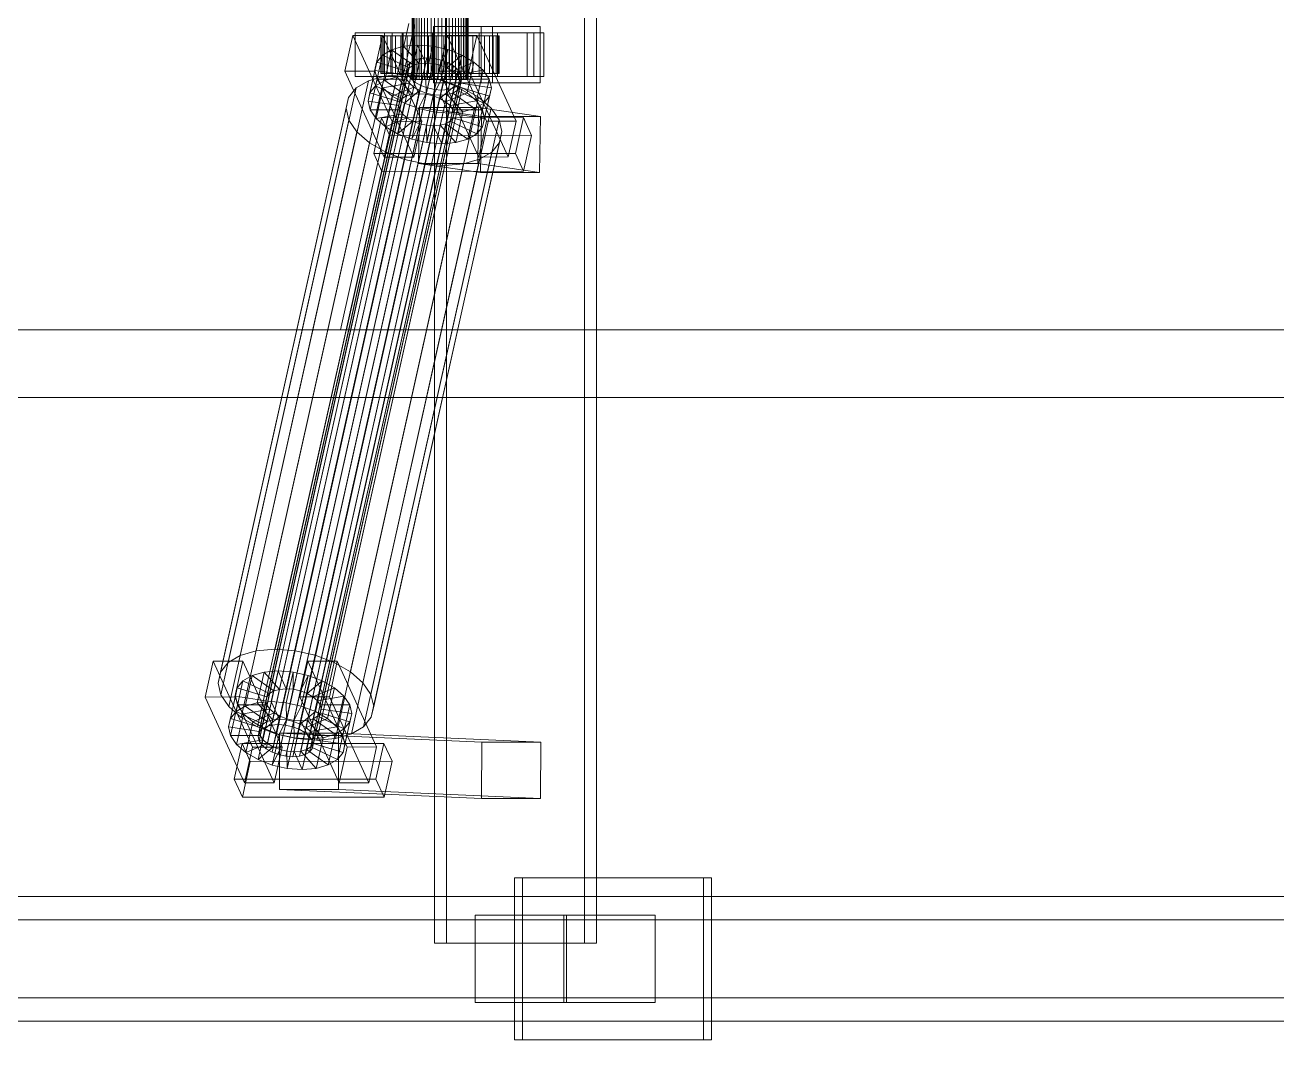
# Model space of a CAD drawing. Header units: millimetres. Extents: x -1970 to 34302, y -65268 to 6837.
# Drawn here: x 8245.2 to 8646.8, y -18456 to -18130.5 of the extents above; entities that cross this region are included whole.
import ezdxf

# ---------------------------------------------------------------- set-up
doc = ezdxf.new("R2010")
doc.units = ezdxf.units.MM
doc.layers.add('superior_C01', color=7, linetype='Continuous', lineweight=0)

msp = doc.modelspace()

# ---------------------------------------------------------------- linework, layer by layer
at = {"layer": 'superior_C01'}
for p, q in [((8376.563, -17575), (8376.563, -18425)), ((8380.405, -18425), (8380.405, -17575)), ((8424.689, -18425), (8424.689, -17575)), ((8428.531, -17575), (8428.531, -18425)), ((8369.361, -18148), (8369.361, -17852)), ((8369.517, -18148), (8369.517, -17852)), ((8369.816, -18148), (8369.816, -17852)), ((8370.275, -18148), (8370.275, -17852)), ((8370.852, -18148), (8370.852, -17852)), ((8371.583, -18148), (8371.583, -17852)), ((8372.399, -18148), (8372.399, -17852)), ((8373.352, -18148), (8373.352, -17852)), ((8374.351, -18148), (8374.351, -17852)), ((8375.46, -18148), (8375.46, -17852)), ((8376.574, -18148), (8376.574, -17852)), ((8377.765, -18148), (8377.765, -17852)), ((8378.919, -18148), (8378.919, -17852)), ((8380.11, -18148), (8380.11, -17852)), ((8381.224, -18148), (8381.224, -17852)), ((8382.333, -18148), (8382.333, -17852)), ((8383.332, -18148), (8383.332, -17852)), ((8384.285, -18148), (8384.285, -17852)), ((8385.101, -18148), (8385.101, -17852)), ((8385.832, -18148), (8385.832, -17852)), ((8386.409, -18148), (8386.409, -17852)), ((8386.868, -17852), (8386.868, -18148)), ((8387.167, -18148), (8387.167, -17852)), ((8387.324, -18148), (8387.324, -17852)), ((8368.298, -18130), (8346.372, -18228.298)), ((8348.284, -18228.298), (8370.21, -18130)), ((8395.18, -18131), (8376.232, -18131)), ((8376.232, -18131), (8376.232, -18149)), ((8391.473, -18131), (8376.232, -18131)), ((8391.473, -18149), (8391.473, -18131)), ((8391.473, -18131), (8410.42, -18131)), ((8395.18, -18149), (8395.18, -18131)), ((8395.18, -18131), (8410.42, -18131)), ((8410.42, -18131), (8410.42, -18149)), ((8350.348, -18133.859), (8347.79, -18145.327)), ((8359.821, -18133.847), (8350.348, -18133.859)), ((8362.968, -18161.391), (8350.348, -18133.859)), ((8360.557, -18133), (8351.083, -18133)), ((8351.083, -18133), (8351.083, -18147)), ((8366.452, -18133), (8351.083, -18133)), ((8357.263, -18145.315), (8359.821, -18133.847)), ((8359.712, -18134), (8359.381, -18134)), ((8359.381, -18134), (8369.361, -18134)), ((8359.381, -18146), (8359.381, -18134)), ((8359.381, -18134), (8360.342, -18134)), ((8361.313, -18134), (8359.712, -18134)), ((8359.712, -18134), (8369.517, -18134)), ((8359.712, -18146), (8359.712, -18134)), ((8359.821, -18133.847), (8372.442, -18161.379)), ((8360.342, -18134), (8369.816, -18134)), ((8360.342, -18146), (8360.342, -18134)), ((8360.342, -18134), (8362.53, -18134)), ((8360.557, -18147), (8360.557, -18133)), ((8360.557, -18133), (8375.925, -18133)), ((8364.074, -18134), (8361.313, -18134)), ((8361.313, -18134), (8370.275, -18134)), ((8361.313, -18146), (8361.313, -18134)), ((8362.53, -18134), (8370.852, -18134)), ((8362.53, -18146), (8362.53, -18134)), ((8362.53, -18134), (8365.795, -18134)), ((8408.443, -18133), (8362.969, -18133)), ((8362.969, -18133), (8362.969, -18147)), ((8366.171, -18133), (8362.969, -18133)), ((8367.807, -18134), (8364.074, -18134)), ((8364.074, -18134), (8371.583, -18134)), ((8364.074, -18146), (8364.074, -18134)), ((8365.795, -18134), (8372.399, -18134)), ((8365.795, -18146), (8365.795, -18134)), ((8365.795, -18134), (8369.916, -18134)), ((8366.171, -18147), (8366.171, -18133)), ((8366.171, -18133), (8411.644, -18133)), ((8366.452, -18147), (8366.452, -18133)), ((8366.452, -18133), (8375.925, -18133)), ((8372.259, -18134), (8367.807, -18134)), ((8367.807, -18134), (8373.352, -18134)), ((8367.807, -18146), (8367.807, -18134)), ((8369.361, -18134), (8369.517, -18134)), ((8369.361, -18134), (8369.361, -18146)), ((8369.816, -18134), (8369.361, -18134)), ((8369.517, -18134), (8370.275, -18134)), ((8369.517, -18134), (8369.517, -18146)), ((8369.816, -18134), (8369.816, -18146)), ((8370.852, -18134), (8369.816, -18134)), ((8369.916, -18134), (8374.351, -18134)), ((8369.916, -18146), (8369.916, -18134)), ((8369.916, -18134), (8374.61, -18134)), ((8370.275, -18134), (8371.583, -18134)), ((8370.275, -18134), (8370.275, -18146)), ((8370.852, -18134), (8370.852, -18146)), ((8372.399, -18134), (8370.852, -18134)), ((8371.583, -18134), (8373.352, -18134)), ((8371.583, -18134), (8371.583, -18146)), ((8377.125, -18134), (8372.259, -18134)), ((8372.259, -18134), (8375.46, -18134)), ((8372.259, -18146), (8372.259, -18134)), ((8372.399, -18134), (8372.399, -18146)), ((8374.351, -18134), (8372.399, -18134)), ((8373.352, -18134), (8375.46, -18134)), ((8373.352, -18134), (8373.352, -18146)), ((8374.351, -18134), (8374.351, -18146)), ((8376.574, -18134), (8374.351, -18134)), ((8374.61, -18134), (8376.574, -18134)), ((8374.61, -18146), (8374.61, -18134)), ((8374.61, -18134), (8379.559, -18134)), ((8375.46, -18134), (8377.765, -18134)), ((8375.46, -18134), (8375.46, -18146)), ((8375.925, -18133), (8375.925, -18147)), ((8376.574, -18134), (8376.574, -18146)), ((8378.919, -18134), (8376.574, -18134)), ((8382.074, -18134), (8377.125, -18134)), ((8377.125, -18134), (8377.765, -18134)), ((8377.125, -18146), (8377.125, -18134)), ((8377.765, -18134), (8380.11, -18134)), ((8377.765, -18134), (8377.765, -18146)), ((8380.663, -18133.821), (8378.105, -18145.289)), ((8379.559, -18134), (8378.919, -18134)), ((8378.919, -18134), (8378.919, -18146)), ((8381.224, -18134), (8378.919, -18134)), ((8379.559, -18146), (8379.559, -18134)), ((8379.559, -18134), (8384.425, -18134)), ((8382.074, -18134), (8380.11, -18134)), ((8380.11, -18134), (8382.333, -18134)), ((8380.11, -18134), (8380.11, -18146)), ((8390.137, -18133.809), (8380.663, -18133.821)), ((8393.283, -18161.353), (8380.663, -18133.821)), ((8384.425, -18134), (8381.224, -18134)), ((8381.224, -18134), (8381.224, -18146)), ((8383.332, -18134), (8381.224, -18134)), ((8390.873, -18133), (8381.399, -18133)), ((8381.399, -18133), (8381.399, -18147)), ((8396.767, -18133), (8381.399, -18133)), ((8386.768, -18134), (8382.074, -18134)), ((8382.074, -18146), (8382.074, -18134)), ((8386.768, -18134), (8382.333, -18134)), ((8382.333, -18134), (8384.285, -18134)), ((8382.333, -18134), (8382.333, -18146)), ((8388.877, -18134), (8383.332, -18134)), ((8383.332, -18134), (8383.332, -18146)), ((8385.101, -18134), (8383.332, -18134)), ((8390.889, -18134), (8384.285, -18134)), ((8384.285, -18134), (8385.832, -18134)), ((8384.285, -18134), (8384.285, -18146)), ((8384.425, -18146), (8384.425, -18134)), ((8384.425, -18134), (8388.877, -18134)), ((8392.61, -18134), (8385.101, -18134)), ((8385.101, -18134), (8385.101, -18146)), ((8386.409, -18134), (8385.101, -18134)), ((8394.154, -18134), (8385.832, -18134)), ((8385.832, -18134), (8386.868, -18134)), ((8385.832, -18134), (8385.832, -18146)), ((8395.371, -18134), (8386.409, -18134)), ((8386.409, -18134), (8386.409, -18146)), ((8387.167, -18134), (8386.409, -18134)), ((8390.889, -18134), (8386.768, -18134)), ((8386.768, -18146), (8386.768, -18134)), ((8386.868, -18134), (8396.342, -18134)), ((8386.868, -18146), (8386.868, -18134)), ((8386.868, -18134), (8387.324, -18134)), ((8396.972, -18134), (8387.167, -18134)), ((8387.167, -18134), (8387.167, -18146)), ((8387.324, -18134), (8387.167, -18134)), ((8397.303, -18134), (8387.324, -18134)), ((8387.324, -18134), (8387.324, -18146)), ((8387.579, -18145.277), (8390.137, -18133.809)), ((8388.877, -18146), (8388.877, -18134)), ((8388.877, -18134), (8392.61, -18134)), ((8390.137, -18133.809), (8402.757, -18161.341)), ((8390.873, -18147), (8390.873, -18133)), ((8390.873, -18133), (8406.241, -18133)), ((8394.154, -18134), (8390.889, -18134)), ((8390.889, -18146), (8390.889, -18134)), ((8392.61, -18146), (8392.61, -18134)), ((8392.61, -18134), (8395.371, -18134)), ((8396.342, -18134), (8394.154, -18134)), ((8394.154, -18146), (8394.154, -18134)), ((8395.371, -18146), (8395.371, -18134)), ((8395.371, -18134), (8396.972, -18134)), ((8396.342, -18134), (8396.342, -18146)), ((8397.303, -18134), (8396.342, -18134)), ((8396.767, -18147), (8396.767, -18133)), ((8396.767, -18133), (8406.241, -18133)), ((8396.972, -18146), (8396.972, -18134)), ((8396.972, -18134), (8397.303, -18134)), ((8397.303, -18146), (8397.303, -18134)), ((8406.241, -18133), (8406.241, -18147)), ((8408.443, -18147), (8408.443, -18133)), ((8408.443, -18133), (8411.644, -18133)), ((8411.644, -18133), (8411.644, -18147)), ((8357.654, -18149.985), (8359.847, -18140.156)), ((8359.847, -18140.156), (8358.021, -18142.416)), ((8362.781, -18138.419), (8359.847, -18140.156)), ((8359.847, -18140.156), (8368.405, -18144.203)), ((8360.588, -18148.249), (8362.781, -18138.419)), ((8366.623, -18137.325), (8362.781, -18138.419)), ((8362.781, -18138.419), (8369.794, -18143.38)), ((8364.43, -18147.155), (8366.623, -18137.325)), ((8371.111, -18136.948), (8366.623, -18137.325)), ((8366.623, -18137.325), (8371.614, -18142.862)), ((8368.919, -18146.777), (8371.111, -18136.948)), ((8375.94, -18137.313), (8371.111, -18136.948)), ((8371.111, -18136.948), (8373.74, -18142.683)), ((8373.748, -18147.143), (8375.94, -18137.313)), ((8380.78, -18138.396), (8375.94, -18137.313)), ((8375.94, -18137.313), (8376.028, -18142.856)), ((8380.78, -18138.396), (8378.321, -18143.369)), ((8378.588, -18148.226), (8380.78, -18138.396)), ((8385.302, -18140.123), (8380.463, -18144.188)), ((8385.302, -18140.123), (8380.78, -18138.396)), ((8383.11, -18149.953), (8385.302, -18140.123)), ((8389.197, -18142.377), (8385.302, -18140.123)), ((8319.935, -18358.68), (8367.624, -18144.881)), ((8320.216, -18357.434), (8367.905, -18143.635)), ((8321.081, -18356.363), (8368.77, -18142.565)), ((8322.471, -18355.541), (8370.16, -18141.742)), ((8324.291, -18355.022), (8371.98, -18141.224)), ((8326.417, -18354.844), (8374.106, -18141.045)), ((8328.704, -18355.017), (8376.393, -18141.218)), ((8330.997, -18355.53), (8378.686, -18141.731)), ((8333.139, -18356.348), (8380.828, -18142.549)), ((8334.984, -18357.415), (8382.673, -18143.617)), ((8336.406, -18358.659), (8384.095, -18144.861)), ((8355.828, -18152.246), (8358.021, -18142.416)), ((8358.021, -18142.416), (8357.427, -18145.047)), ((8358.021, -18142.416), (8367.54, -18145.274)), ((8368.405, -18144.203), (8366.212, -18154.033)), ((8367.54, -18145.274), (8368.405, -18144.203)), ((8369.794, -18143.38), (8367.602, -18153.21)), ((8367.905, -18143.635), (8367.624, -18144.881)), ((8367.624, -18144.881), (8367.946, -18146.218)), ((8368.77, -18142.565), (8367.905, -18143.635)), ((8368.405, -18144.203), (8369.794, -18143.38)), ((8370.16, -18141.742), (8368.77, -18142.565)), ((8371.614, -18142.862), (8369.422, -18152.692)), ((8369.794, -18143.38), (8371.614, -18142.862)), ((8371.98, -18141.224), (8370.16, -18141.742)), ((8373.74, -18142.683), (8371.548, -18152.513)), ((8371.614, -18142.862), (8373.74, -18142.683)), ((8374.106, -18141.045), (8371.98, -18141.224)), ((8373.74, -18142.683), (8376.028, -18142.856)), ((8376.028, -18142.856), (8373.835, -18152.686)), ((8376.393, -18141.218), (8374.106, -18141.045)), ((8376.028, -18142.856), (8378.321, -18143.369)), ((8378.321, -18143.369), (8376.128, -18153.199)), ((8378.686, -18141.731), (8376.393, -18141.218)), ((8380.463, -18144.188), (8378.27, -18154.017)), ((8378.321, -18143.369), (8380.463, -18144.188)), ((8380.828, -18142.549), (8378.686, -18141.731)), ((8380.463, -18144.188), (8382.308, -18145.255)), ((8382.673, -18143.617), (8380.828, -18142.549)), ((8389.197, -18142.377), (8382.308, -18145.255)), ((8384.095, -18144.861), (8382.673, -18143.617)), ((8384.998, -18146.196), (8384.095, -18144.861)), ((8387.005, -18152.207), (8389.197, -18142.377)), ((8392.2, -18145.003), (8389.197, -18142.377)), ((8314.257, -18332.659), (8355.368, -18148.35)), ((8319.393, -18331.197), (8360.505, -18146.887)), ((8320.257, -18360.017), (8367.946, -18146.218)), ((8321.16, -18361.352), (8368.849, -18147.554)), ((8322.582, -18362.596), (8370.271, -18148.798)), ((8325.394, -18330.692), (8366.505, -18146.383)), ((8331.849, -18331.181), (8372.961, -18146.872)), ((8384.998, -18146.196), (8337.309, -18359.995)), ((8337.35, -18362.578), (8385.039, -18148.779)), ((8337.631, -18361.332), (8385.32, -18147.533)), ((8338.32, -18332.629), (8379.431, -18148.32)), ((8347.79, -18145.327), (8357.263, -18145.315)), ((8347.79, -18145.327), (8360.41, -18172.859)), ((8351.083, -18147), (8360.557, -18147)), ((8351.083, -18147), (8366.452, -18147)), ((8355.368, -18148.35), (8351.446, -18150.672)), ((8355.235, -18154.877), (8357.427, -18145.047)), ((8360.505, -18146.887), (8355.368, -18148.35)), ((8355.914, -18157.698), (8358.107, -18147.868)), ((8369.884, -18172.847), (8357.263, -18145.315)), ((8357.427, -18145.047), (8367.259, -18146.52)), ((8357.427, -18145.047), (8358.107, -18147.868)), ((8357.654, -18149.985), (8360.588, -18148.249)), ((8358.107, -18147.868), (8367.581, -18147.856)), ((8358.107, -18147.868), (8360.013, -18150.688)), ((8369.361, -18146), (8359.381, -18146)), ((8359.381, -18146), (8359.712, -18146)), ((8360.342, -18146), (8359.381, -18146)), ((8369.517, -18146), (8359.712, -18146)), ((8359.712, -18146), (8361.313, -18146)), ((8369.816, -18146), (8360.342, -18146)), ((8362.53, -18146), (8360.342, -18146)), ((8366.505, -18146.383), (8360.505, -18146.887)), ((8375.925, -18147), (8360.557, -18147)), ((8360.588, -18148.249), (8364.43, -18147.155)), ((8367.602, -18153.21), (8360.588, -18148.249)), ((8370.275, -18146), (8361.313, -18146)), ((8361.313, -18146), (8364.074, -18146)), ((8370.852, -18146), (8362.53, -18146)), ((8365.795, -18146), (8362.53, -18146)), ((8362.969, -18147), (8408.443, -18147)), ((8362.969, -18147), (8366.171, -18147)), ((8371.583, -18146), (8364.074, -18146)), ((8364.074, -18146), (8367.807, -18146)), ((8364.43, -18147.155), (8368.919, -18146.777)), ((8369.422, -18152.692), (8364.43, -18147.155)), ((8367.259, -18146.52), (8365.066, -18156.35)), ((8367.54, -18145.274), (8365.347, -18155.103)), ((8367.581, -18147.856), (8365.388, -18157.686)), ((8372.399, -18146), (8365.795, -18146)), ((8369.916, -18146), (8365.795, -18146)), ((8411.644, -18147), (8366.171, -18147)), ((8375.925, -18147), (8366.452, -18147)), ((8372.961, -18146.872), (8366.505, -18146.383)), ((8367.259, -18146.52), (8367.54, -18145.274)), ((8367.581, -18147.856), (8367.259, -18146.52)), ((8368.484, -18149.192), (8367.581, -18147.856)), ((8373.352, -18146), (8367.807, -18146)), ((8367.807, -18146), (8372.259, -18146)), ((8367.946, -18146.218), (8368.849, -18147.554)), ((8368.849, -18147.554), (8370.271, -18148.798)), ((8371.548, -18152.513), (8368.919, -18146.777)), ((8368.919, -18146.777), (8373.748, -18147.143)), ((8369.517, -18146), (8369.361, -18146)), ((8369.361, -18146), (8369.816, -18146)), ((8369.816, -18148), (8369.361, -18148)), ((8369.361, -18148), (8369.517, -18148)), ((8370.275, -18146), (8369.517, -18146)), ((8369.517, -18148), (8370.275, -18148)), ((8369.816, -18146), (8370.852, -18146)), ((8370.852, -18148), (8369.816, -18148)), ((8374.351, -18146), (8369.916, -18146)), ((8374.61, -18146), (8369.916, -18146)), ((8370.271, -18148.798), (8372.116, -18149.865)), ((8371.583, -18146), (8370.275, -18146)), ((8370.275, -18148), (8371.583, -18148)), ((8370.852, -18146), (8372.399, -18146)), ((8372.399, -18148), (8370.852, -18148)), ((8373.352, -18146), (8371.583, -18146)), ((8371.583, -18148), (8373.352, -18148)), ((8375.46, -18146), (8372.259, -18146)), ((8372.259, -18146), (8377.125, -18146)), ((8372.399, -18146), (8374.351, -18146)), ((8374.351, -18148), (8372.399, -18148)), ((8379.431, -18148.32), (8372.961, -18146.872)), ((8375.46, -18146), (8373.352, -18146)), ((8373.352, -18148), (8375.46, -18148)), ((8373.835, -18152.686), (8373.748, -18147.143)), ((8373.748, -18147.143), (8378.588, -18148.226)), ((8374.351, -18146), (8376.574, -18146)), ((8376.574, -18148), (8374.351, -18148)), ((8376.574, -18146), (8374.61, -18146)), ((8379.559, -18146), (8374.61, -18146)), ((8377.765, -18146), (8375.46, -18146)), ((8375.46, -18148), (8377.765, -18148)), ((8376.128, -18153.199), (8378.588, -18148.226)), ((8376.574, -18146), (8378.919, -18146)), ((8378.919, -18148), (8376.574, -18148)), ((8377.765, -18146), (8377.125, -18146)), ((8377.125, -18146), (8382.074, -18146)), ((8380.11, -18146), (8377.765, -18146)), ((8377.765, -18148), (8380.11, -18148)), ((8378.105, -18145.289), (8387.579, -18145.277)), ((8378.105, -18145.289), (8390.725, -18172.821)), ((8378.588, -18148.226), (8383.11, -18149.953)), ((8378.919, -18146), (8379.559, -18146)), ((8378.919, -18146), (8381.224, -18146)), ((8381.224, -18148), (8378.919, -18148)), ((8385.476, -18150.629), (8379.431, -18148.32)), ((8384.425, -18146), (8379.559, -18146)), ((8382.333, -18146), (8380.11, -18146)), ((8380.11, -18146), (8382.074, -18146)), ((8380.11, -18148), (8382.333, -18148)), ((8382.308, -18145.255), (8380.115, -18155.085)), ((8381.224, -18146), (8384.425, -18146)), ((8381.224, -18146), (8383.332, -18146)), ((8383.332, -18148), (8381.224, -18148)), ((8381.399, -18147), (8390.873, -18147)), ((8381.399, -18147), (8396.767, -18147)), ((8383.73, -18146.499), (8381.537, -18156.329)), ((8382.074, -18146), (8386.768, -18146)), ((8382.308, -18145.255), (8383.73, -18146.499)), ((8384.285, -18146), (8382.333, -18146)), ((8382.333, -18146), (8386.768, -18146)), ((8382.333, -18148), (8384.285, -18148)), ((8382.44, -18157.665), (8384.633, -18147.835)), ((8383.332, -18146), (8388.877, -18146)), ((8383.332, -18146), (8385.101, -18146)), ((8385.101, -18148), (8383.332, -18148)), ((8392.2, -18145.003), (8383.73, -18146.499)), ((8383.73, -18146.499), (8384.633, -18147.835)), ((8384.174, -18149.85), (8385.039, -18148.779)), ((8385.832, -18146), (8384.285, -18146)), ((8384.285, -18146), (8390.889, -18146)), ((8384.285, -18148), (8385.832, -18148)), ((8388.877, -18146), (8384.425, -18146)), ((8384.633, -18147.835), (8394.107, -18147.823)), ((8384.633, -18147.835), (8384.955, -18149.171)), ((8385.32, -18147.533), (8384.998, -18146.196)), ((8385.039, -18148.779), (8385.32, -18147.533)), ((8385.101, -18146), (8392.61, -18146)), ((8385.101, -18146), (8386.409, -18146)), ((8386.409, -18148), (8385.101, -18148)), ((8386.868, -18146), (8385.832, -18146)), ((8385.832, -18146), (8394.154, -18146)), ((8385.832, -18148), (8386.868, -18148)), ((8386.409, -18146), (8395.371, -18146)), ((8386.409, -18146), (8387.167, -18146)), ((8387.167, -18148), (8386.409, -18148)), ((8386.768, -18146), (8390.889, -18146)), ((8396.342, -18146), (8386.868, -18146)), ((8387.324, -18146), (8386.868, -18146)), ((8386.868, -18148), (8387.324, -18148)), ((8387.167, -18146), (8396.972, -18146)), ((8387.167, -18146), (8387.324, -18146)), ((8387.324, -18148), (8387.167, -18148)), ((8387.324, -18146), (8397.303, -18146)), ((8400.199, -18172.809), (8387.579, -18145.277)), ((8392.61, -18146), (8388.877, -18146)), ((8390.008, -18154.833), (8392.2, -18145.003)), ((8406.241, -18147), (8390.873, -18147)), ((8390.889, -18146), (8394.154, -18146)), ((8394.107, -18147.823), (8391.914, -18157.653)), ((8394.107, -18147.823), (8392.2, -18145.003)), ((8395.371, -18146), (8392.61, -18146)), ((8394.786, -18150.644), (8394.107, -18147.823)), ((8394.154, -18146), (8396.342, -18146)), ((8396.972, -18146), (8395.371, -18146)), ((8396.342, -18146), (8397.303, -18146)), ((8406.241, -18147), (8396.767, -18147)), ((8397.303, -18146), (8396.972, -18146)), ((8411.644, -18147), (8408.443, -18147)), ((8310.335, -18334.981), (8351.446, -18150.672)), ((8324.427, -18363.664), (8372.116, -18149.865)), ((8326.569, -18364.482), (8374.258, -18150.683)), ((8328.862, -18364.995), (8376.551, -18151.196)), ((8331.149, -18365.168), (8378.838, -18151.369)), ((8333.275, -18364.989), (8380.965, -18151.191)), ((8335.095, -18364.471), (8382.785, -18150.672)), ((8336.485, -18363.648), (8384.174, -18149.85)), ((8344.365, -18334.938), (8385.476, -18150.629)), ((8351.446, -18150.672), (8349.005, -18153.694)), ((8355.235, -18154.877), (8355.828, -18152.246)), ((8355.828, -18152.246), (8357.654, -18149.985)), ((8365.347, -18155.103), (8355.828, -18152.246)), ((8366.212, -18154.033), (8357.654, -18149.985)), ((8357.821, -18160.518), (8360.013, -18150.688)), ((8360.013, -18150.688), (8368.484, -18149.192)), ((8360.013, -18150.688), (8363.016, -18153.314)), ((8363.016, -18153.314), (8369.906, -18150.436)), ((8368.484, -18149.192), (8366.291, -18159.022)), ((8366.911, -18155.567), (8371.751, -18151.503)), ((8369.422, -18152.692), (8367.602, -18153.21)), ((8369.906, -18150.436), (8367.713, -18160.266)), ((8369.906, -18150.436), (8368.484, -18149.192)), ((8371.548, -18152.513), (8369.422, -18152.692)), ((8371.751, -18151.503), (8369.558, -18161.333)), ((8371.751, -18151.503), (8369.906, -18150.436)), ((8371.433, -18157.295), (8373.893, -18152.321)), ((8373.835, -18152.686), (8371.548, -18152.513)), ((8373.893, -18152.321), (8371.7, -18162.151)), ((8373.893, -18152.321), (8371.751, -18151.503)), ((8372.116, -18149.865), (8374.258, -18150.683)), ((8376.128, -18153.199), (8373.835, -18152.686)), ((8376.186, -18152.835), (8373.893, -18152.321)), ((8376.186, -18152.835), (8373.993, -18162.664)), ((8374.258, -18150.683), (8376.551, -18151.196)), ((8376.273, -18158.378), (8376.186, -18152.835)), ((8378.473, -18153.008), (8376.186, -18152.835)), ((8376.232, -18149), (8395.18, -18149)), ((8391.473, -18149), (8376.232, -18149)), ((8376.551, -18151.196), (8378.838, -18151.369)), ((8378.27, -18154.017), (8383.11, -18149.953)), ((8380.599, -18152.829), (8378.407, -18162.659)), ((8380.599, -18152.829), (8378.473, -18153.008)), ((8378.838, -18151.369), (8380.965, -18151.191)), ((8380.115, -18155.085), (8387.005, -18152.207)), ((8382.419, -18152.311), (8380.227, -18162.14)), ((8382.419, -18152.311), (8380.599, -18152.829)), ((8385.591, -18158.366), (8380.599, -18152.829)), ((8380.965, -18151.191), (8382.785, -18150.672)), ((8383.809, -18151.488), (8381.616, -18161.318)), ((8383.809, -18151.488), (8382.419, -18152.311)), ((8389.433, -18157.272), (8382.419, -18152.311)), ((8384.674, -18150.417), (8382.481, -18160.247)), ((8384.955, -18149.171), (8382.762, -18159.001)), ((8382.785, -18150.672), (8384.174, -18149.85)), ((8383.11, -18149.953), (8387.005, -18152.207)), ((8384.674, -18150.417), (8383.809, -18151.488)), ((8392.367, -18155.535), (8383.809, -18151.488)), ((8384.955, -18149.171), (8384.674, -18150.417)), ((8394.193, -18153.275), (8384.674, -18150.417)), ((8394.786, -18150.644), (8384.955, -18149.171)), ((8390.683, -18153.641), (8385.476, -18150.629)), ((8387.005, -18152.207), (8390.008, -18154.833)), ((8410.42, -18149), (8391.473, -18149)), ((8392.594, -18160.474), (8394.786, -18150.644)), ((8394.193, -18153.275), (8394.786, -18150.644)), ((8410.42, -18149), (8395.18, -18149)), ((8307.894, -18338.003), (8349.005, -18153.694)), ((8349.005, -18153.694), (8348.212, -18157.211)), ((8349.572, -18337.95), (8390.683, -18153.641)), ((8365.066, -18156.35), (8355.235, -18154.877)), ((8355.914, -18157.698), (8355.235, -18154.877)), ((8360.824, -18163.144), (8363.016, -18153.314)), ((8363.016, -18153.314), (8366.911, -18155.567)), ((8364.719, -18165.397), (8366.911, -18155.567)), ((8365.347, -18155.103), (8365.066, -18156.35)), ((8365.066, -18156.35), (8365.388, -18157.686)), ((8366.212, -18154.033), (8365.347, -18155.103)), ((8367.602, -18153.21), (8366.212, -18154.033)), ((8366.911, -18155.567), (8371.433, -18157.295)), ((8378.27, -18154.017), (8376.128, -18153.199)), ((8378.473, -18153.008), (8376.28, -18162.837)), ((8380.115, -18155.085), (8378.27, -18154.017)), ((8381.102, -18158.743), (8378.473, -18153.008)), ((8381.537, -18156.329), (8380.115, -18155.085)), ((8381.537, -18156.329), (8390.008, -18154.833)), ((8382.44, -18157.665), (8381.537, -18156.329)), ((8389.433, -18157.272), (8392.367, -18155.535)), ((8390.008, -18154.833), (8391.914, -18157.653)), ((8390.174, -18165.365), (8392.367, -18155.535)), ((8394.698, -18157.152), (8390.683, -18153.641)), ((8392, -18163.105), (8394.193, -18153.275)), ((8392.367, -18155.535), (8394.193, -18153.275)), ((8307.101, -18341.52), (8348.212, -18157.211)), ((8348.212, -18157.211), (8349.12, -18160.982)), ((8353.586, -18341.461), (8394.698, -18157.152)), ((8365.388, -18157.686), (8355.914, -18157.698)), ((8357.821, -18160.518), (8355.914, -18157.698)), ((8397.246, -18160.922), (8356.135, -18345.231)), ((8359.6, -18160.247), (8357.042, -18171.715)), ((8366.291, -18159.022), (8357.821, -18160.518)), ((8360.824, -18163.144), (8357.821, -18160.518)), ((8405.073, -18160.19), (8359.6, -18160.247)), ((8362.229, -18165.983), (8359.6, -18160.247)), ((8367.713, -18160.266), (8360.824, -18163.144)), ((8365.388, -18157.686), (8366.291, -18159.022)), ((8366.291, -18159.022), (8367.713, -18160.266)), ((8367.713, -18160.266), (8369.558, -18161.333)), ((8369.24, -18167.125), (8371.433, -18157.295)), ((8371.433, -18157.295), (8376.273, -18158.378)), ((8371.717, -18156.962), (8371.451, -18174.943)), ((8390.664, -18156.962), (8371.717, -18156.962)), ((8391.6, -18159.83), (8371.717, -18156.962)), ((8374.081, -18168.208), (8376.273, -18158.378)), ((8376.273, -18158.378), (8381.102, -18158.743)), ((8378.91, -18168.573), (8381.102, -18158.743)), ((8381.102, -18158.743), (8385.591, -18158.366)), ((8381.616, -18161.318), (8382.481, -18160.247)), ((8391.914, -18157.653), (8382.44, -18157.665)), ((8382.762, -18159.001), (8382.44, -18157.665)), ((8382.481, -18160.247), (8382.762, -18159.001)), ((8382.481, -18160.247), (8392, -18163.105)), ((8382.762, -18159.001), (8392.594, -18160.474)), ((8383.398, -18168.196), (8385.591, -18158.366)), ((8385.591, -18158.366), (8389.433, -18157.272)), ((8387.24, -18167.102), (8389.433, -18157.272)), ((8390.398, -18174.943), (8390.664, -18156.962)), ((8390.664, -18156.962), (8410.547, -18159.83)), ((8391.334, -18177.811), (8391.6, -18159.83)), ((8391.6, -18159.83), (8410.547, -18159.83)), ((8391.914, -18157.653), (8392.594, -18160.474)), ((8392.594, -18160.474), (8392, -18163.105)), ((8397.246, -18160.922), (8394.698, -18157.152)), ((8398.155, -18164.693), (8397.246, -18160.922)), ((8402.515, -18171.658), (8405.073, -18160.19)), ((8405.073, -18160.19), (8407.702, -18165.926)), ((8410.547, -18159.83), (8410.281, -18177.811)), ((8308.009, -18345.291), (8349.12, -18160.982)), ((8310.557, -18349.061), (8351.669, -18164.752)), ((8349.12, -18160.982), (8351.669, -18164.752)), ((8351.669, -18164.752), (8355.683, -18168.263)), ((8357.043, -18349.002), (8398.155, -18164.693)), ((8360.41, -18172.859), (8362.968, -18161.391)), ((8364.719, -18165.397), (8360.824, -18163.144)), ((8362.968, -18161.391), (8372.442, -18161.379)), ((8369.558, -18161.333), (8364.719, -18165.397)), ((8371.7, -18162.151), (8369.24, -18167.125)), ((8369.558, -18161.333), (8371.7, -18162.151)), ((8372.442, -18161.379), (8369.884, -18172.847)), ((8371.7, -18162.151), (8373.993, -18162.664)), ((8373.993, -18162.664), (8374.081, -18168.208)), ((8373.993, -18162.664), (8376.28, -18162.837)), ((8376.28, -18162.837), (8378.407, -18162.659)), ((8376.28, -18162.837), (8378.91, -18168.573)), ((8378.407, -18162.659), (8380.227, -18162.14)), ((8378.407, -18162.659), (8383.398, -18168.196)), ((8380.227, -18162.14), (8381.616, -18161.318)), ((8380.227, -18162.14), (8387.24, -18167.102)), ((8381.616, -18161.318), (8390.174, -18165.365)), ((8392, -18163.105), (8390.174, -18165.365)), ((8390.725, -18172.821), (8393.283, -18161.353)), ((8393.283, -18161.353), (8402.757, -18161.341)), ((8397.361, -18168.21), (8398.155, -18164.693)), ((8402.757, -18161.341), (8400.199, -18172.809)), ((8314.572, -18352.572), (8355.683, -18168.263)), ((8355.683, -18168.263), (8360.89, -18171.275)), ((8356.25, -18352.519), (8397.361, -18168.21)), ((8359.671, -18177.451), (8362.229, -18165.983)), ((8362.229, -18165.983), (8407.702, -18165.926)), ((8369.24, -18167.125), (8364.719, -18165.397)), ((8374.081, -18168.208), (8369.24, -18167.125)), ((8378.91, -18168.573), (8374.081, -18168.208)), ((8383.398, -18168.196), (8378.91, -18168.573)), ((8387.24, -18167.102), (8383.398, -18168.196)), ((8390.174, -18165.365), (8387.24, -18167.102)), ((8394.921, -18171.232), (8397.361, -18168.21)), ((8407.702, -18165.926), (8405.144, -18177.394)), ((8319.779, -18355.584), (8360.89, -18171.275)), ((8353.809, -18355.541), (8394.921, -18171.232)), ((8357.042, -18171.715), (8402.515, -18171.658)), ((8357.042, -18171.715), (8359.671, -18177.451)), ((8369.884, -18172.847), (8360.41, -18172.859)), ((8360.89, -18171.275), (8366.935, -18173.584)), ((8400.199, -18172.809), (8390.725, -18172.821)), ((8390.998, -18173.554), (8394.921, -18171.232)), ((8405.144, -18177.394), (8402.515, -18171.658)), ((8325.824, -18357.893), (8366.935, -18173.584)), ((8332.295, -18359.341), (8373.406, -18175.032)), ((8338.75, -18359.83), (8379.861, -18175.521)), ((8344.751, -18359.326), (8385.862, -18175.016)), ((8349.887, -18357.863), (8390.998, -18173.554)), ((8366.935, -18173.584), (8373.406, -18175.032)), ((8371.451, -18174.943), (8390.398, -18174.943)), ((8391.334, -18177.811), (8371.451, -18174.943)), ((8373.406, -18175.032), (8379.861, -18175.521)), ((8379.861, -18175.521), (8385.862, -18175.016)), ((8385.862, -18175.016), (8390.998, -18173.554)), ((8410.281, -18177.811), (8390.398, -18174.943)), ((8405.144, -18177.394), (8359.671, -18177.451)), ((8410.281, -18177.811), (8391.334, -18177.811)), ((8346.372, -18228.298), (7417.425, -18228.298)), ((7419.337, -18228.298), (8348.284, -18228.298)), ((8346.372, -18228.298), (8348.284, -18228.298)), ((8915.115, -18228.298), (8346.372, -18228.298)), ((8348.284, -18228.298), (8917.026, -18228.298)), ((11002.451, -18250), (2012.494, -18250)), ((2014.103, -18250), (11004.06, -18250)), ((8310.335, -18334.981), (8314.257, -18332.659)), ((8314.257, -18332.659), (8319.393, -18331.197)), ((8319.393, -18331.197), (8325.394, -18330.692)), ((8325.394, -18330.692), (8331.849, -18331.181)), ((8331.849, -18331.181), (8338.32, -18332.629)), ((8338.32, -18332.629), (8344.365, -18334.938)), ((8305.582, -18334.551), (8303.024, -18346.02)), ((8315.056, -18334.539), (8305.582, -18334.551)), ((8318.202, -18362.083), (8305.582, -18334.551)), ((8307.894, -18338.003), (8310.335, -18334.981)), ((8312.498, -18346.008), (8315.056, -18334.539)), ((8315.056, -18334.539), (8327.676, -18362.071)), ((8326.346, -18337.64), (8321.857, -18338.017)), ((8324.153, -18347.47), (8326.346, -18337.64)), ((8331.174, -18338.005), (8326.346, -18337.64)), ((8326.346, -18337.64), (8328.975, -18343.376)), ((8335.898, -18334.513), (8333.34, -18345.981)), ((8345.371, -18334.501), (8335.898, -18334.513)), ((8348.518, -18362.045), (8335.898, -18334.513)), ((8342.813, -18345.969), (8345.371, -18334.501)), ((8344.365, -18334.938), (8349.572, -18337.95)), ((8345.371, -18334.501), (8357.991, -18362.033)), ((8307.101, -18341.52), (8307.894, -18338.003)), ((8308.009, -18345.291), (8307.101, -18341.52)), ((8312.888, -18350.678), (8315.081, -18340.848)), ((8315.081, -18340.848), (8313.255, -18343.108)), ((8318.015, -18339.111), (8315.081, -18340.848)), ((8315.081, -18340.848), (8323.639, -18344.895)), ((8315.822, -18348.941), (8318.015, -18339.111)), ((8321.857, -18338.017), (8318.015, -18339.111)), ((8318.015, -18339.111), (8325.029, -18344.073)), ((8319.665, -18347.847), (8321.857, -18338.017)), ((8321.857, -18338.017), (8326.849, -18343.554)), ((8328.982, -18347.835), (8331.174, -18338.005)), ((8336.015, -18339.088), (8331.174, -18338.005)), ((8331.174, -18338.005), (8331.262, -18343.549)), ((8336.015, -18339.088), (8333.555, -18344.062)), ((8333.822, -18348.918), (8336.015, -18339.088)), ((8340.537, -18340.816), (8335.697, -18344.88)), ((8340.537, -18340.816), (8336.015, -18339.088)), ((8338.344, -18350.645), (8340.537, -18340.816)), ((8344.432, -18343.069), (8340.537, -18340.816)), ((8349.572, -18337.95), (8353.586, -18341.461)), ((8353.586, -18341.461), (8356.135, -18345.231)), ((8310.557, -18349.061), (8308.009, -18345.291)), ((8311.062, -18352.938), (8313.255, -18343.108)), ((8313.255, -18343.108), (8312.662, -18345.739)), ((8313.255, -18343.108), (8322.774, -18345.966)), ((8323.639, -18344.895), (8321.446, -18354.725)), ((8322.774, -18345.966), (8323.639, -18344.895)), ((8325.029, -18344.073), (8322.836, -18353.902)), ((8323.639, -18344.895), (8325.029, -18344.073)), ((8326.849, -18343.554), (8324.656, -18353.384)), ((8325.029, -18344.073), (8326.849, -18343.554)), ((8328.975, -18343.376), (8326.782, -18353.205)), ((8326.849, -18343.554), (8328.975, -18343.376)), ((8328.975, -18343.376), (8331.262, -18343.549)), ((8331.262, -18343.549), (8329.07, -18353.378)), ((8331.262, -18343.549), (8333.555, -18344.062)), ((8333.555, -18344.062), (8331.362, -18353.892)), ((8335.697, -18344.88), (8333.504, -18354.71)), ((8333.555, -18344.062), (8335.697, -18344.88)), ((8335.697, -18344.88), (8337.542, -18345.947)), ((8344.432, -18343.069), (8337.542, -18345.947)), ((8347.435, -18345.695), (8338.964, -18347.191)), ((8342.239, -18352.899), (8344.432, -18343.069)), ((8347.435, -18345.695), (8344.432, -18343.069)), ((8345.242, -18355.525), (8347.435, -18345.695)), ((8349.341, -18348.515), (8347.435, -18345.695)), ((8356.135, -18345.231), (8357.043, -18349.002)), ((8303.024, -18346.02), (8312.498, -18346.008)), ((8303.024, -18346.02), (8315.644, -18373.551)), ((8310.469, -18355.569), (8312.662, -18345.739)), ((8314.572, -18352.572), (8310.557, -18349.061)), ((8311.149, -18358.39), (8313.341, -18348.56)), ((8325.118, -18373.539), (8312.498, -18346.008)), ((8312.662, -18345.739), (8322.493, -18347.212)), ((8312.662, -18345.739), (8313.341, -18348.56)), ((8312.888, -18350.678), (8315.822, -18348.941)), ((8313.341, -18348.56), (8322.815, -18348.548)), ((8313.341, -18348.56), (8315.248, -18351.38)), ((8315.822, -18348.941), (8319.665, -18347.847)), ((8322.836, -18353.902), (8315.822, -18348.941)), ((8319.665, -18347.847), (8324.153, -18347.47)), ((8324.656, -18353.384), (8319.665, -18347.847)), ((8322.493, -18347.212), (8320.3, -18357.042)), ((8322.774, -18345.966), (8320.581, -18355.796)), ((8322.815, -18348.548), (8320.622, -18358.378)), ((8322.493, -18347.212), (8322.774, -18345.966)), ((8322.815, -18348.548), (8322.493, -18347.212)), ((8323.718, -18349.884), (8322.815, -18348.548)), ((8326.782, -18353.205), (8324.153, -18347.47)), ((8324.153, -18347.47), (8328.982, -18347.835)), ((8329.07, -18353.378), (8328.982, -18347.835)), ((8328.982, -18347.835), (8333.822, -18348.918)), ((8331.362, -18353.892), (8333.822, -18348.918)), ((8333.34, -18345.981), (8342.813, -18345.969)), ((8333.34, -18345.981), (8345.96, -18373.513)), ((8333.822, -18348.918), (8338.344, -18350.645)), ((8337.542, -18345.947), (8335.349, -18355.777)), ((8338.964, -18347.191), (8336.772, -18357.021)), ((8337.542, -18345.947), (8338.964, -18347.191)), ((8337.675, -18358.357), (8339.867, -18348.527)), ((8338.964, -18347.191), (8339.867, -18348.527)), ((8339.867, -18348.527), (8349.341, -18348.515)), ((8339.867, -18348.527), (8340.189, -18349.863)), ((8355.433, -18373.501), (8342.813, -18345.969)), ((8349.341, -18348.515), (8347.148, -18358.345)), ((8350.02, -18351.336), (8349.341, -18348.515)), ((8357.043, -18349.002), (8356.25, -18352.519)), ((8310.469, -18355.569), (8311.062, -18352.938)), ((8311.062, -18352.938), (8312.888, -18350.678)), ((8320.581, -18355.796), (8311.062, -18352.938)), ((8321.446, -18354.725), (8312.888, -18350.678)), ((8313.055, -18361.21), (8315.248, -18351.38)), ((8319.779, -18355.584), (8314.572, -18352.572)), ((8315.248, -18351.38), (8323.718, -18349.884)), ((8315.248, -18351.38), (8318.251, -18354.006)), ((8318.251, -18354.006), (8325.14, -18351.128)), ((8323.718, -18349.884), (8321.525, -18359.714)), ((8322.146, -18356.26), (8326.985, -18352.196)), ((8324.656, -18353.384), (8322.836, -18353.902)), ((8325.14, -18351.128), (8322.948, -18360.958)), ((8325.14, -18351.128), (8323.718, -18349.884)), ((8326.782, -18353.205), (8324.656, -18353.384)), ((8326.985, -18352.196), (8324.793, -18362.025)), ((8326.985, -18352.196), (8325.14, -18351.128)), ((8326.667, -18357.987), (8329.127, -18353.014)), ((8329.07, -18353.378), (8326.782, -18353.205)), ((8329.127, -18353.014), (8326.935, -18362.843)), ((8329.127, -18353.014), (8326.985, -18352.196)), ((8331.362, -18353.892), (8329.07, -18353.378)), ((8331.42, -18353.527), (8329.127, -18353.014)), ((8331.42, -18353.527), (8329.227, -18363.357)), ((8331.508, -18359.07), (8331.42, -18353.527)), ((8333.707, -18353.7), (8331.42, -18353.527)), ((8333.707, -18353.7), (8331.515, -18363.53)), ((8333.504, -18354.71), (8338.344, -18350.645)), ((8335.833, -18353.521), (8333.641, -18363.351)), ((8335.833, -18353.521), (8333.707, -18353.7)), ((8336.337, -18359.436), (8333.707, -18353.7)), ((8335.349, -18355.777), (8342.239, -18352.899)), ((8337.653, -18353.003), (8335.461, -18362.833)), ((8337.653, -18353.003), (8335.833, -18353.521)), ((8340.825, -18359.058), (8335.833, -18353.521)), ((8339.043, -18352.18), (8336.851, -18362.01)), ((8339.043, -18352.18), (8337.653, -18353.003)), ((8344.667, -18357.964), (8337.653, -18353.003)), ((8339.908, -18351.109), (8337.716, -18360.939)), ((8340.189, -18349.863), (8337.997, -18359.693)), ((8338.344, -18350.645), (8342.239, -18352.899)), ((8339.908, -18351.109), (8339.043, -18352.18)), ((8347.601, -18356.228), (8339.043, -18352.18)), ((8340.189, -18349.863), (8339.908, -18351.109)), ((8349.427, -18353.967), (8339.908, -18351.109)), ((8350.02, -18351.336), (8340.189, -18349.863)), ((8342.239, -18352.899), (8345.242, -18355.525)), ((8347.828, -18361.166), (8350.02, -18351.336)), ((8349.427, -18353.967), (8350.02, -18351.336)), ((8356.25, -18352.519), (8353.809, -18355.541)), ((8320.3, -18357.042), (8310.469, -18355.569)), ((8311.149, -18358.39), (8310.469, -18355.569)), ((8316.058, -18363.836), (8318.251, -18354.006)), ((8318.251, -18354.006), (8322.146, -18356.26)), ((8325.824, -18357.893), (8319.779, -18355.584)), ((8319.935, -18358.68), (8320.216, -18357.434)), ((8319.953, -18366.09), (8322.146, -18356.26)), ((8320.216, -18357.434), (8321.081, -18356.363)), ((8320.581, -18355.796), (8320.3, -18357.042)), ((8320.3, -18357.042), (8320.622, -18358.378)), ((8321.446, -18354.725), (8320.581, -18355.796)), ((8321.081, -18356.363), (8322.471, -18355.541)), ((8322.836, -18353.902), (8321.446, -18354.725)), ((8322.146, -18356.26), (8326.667, -18357.987)), ((8322.471, -18355.541), (8324.291, -18355.022)), ((8324.291, -18355.022), (8326.417, -18354.844)), ((8326.417, -18354.844), (8328.704, -18355.017)), ((8326.859, -18357.646), (8326.778, -18375.644)), ((8345.806, -18357.646), (8326.859, -18357.646)), ((8391.735, -18360.514), (8326.859, -18357.646)), ((8328.704, -18355.017), (8330.997, -18355.53)), ((8330.997, -18355.53), (8333.139, -18356.348)), ((8333.504, -18354.71), (8331.362, -18353.892)), ((8333.139, -18356.348), (8334.984, -18357.415)), ((8335.349, -18355.777), (8333.504, -18354.71)), ((8334.984, -18357.415), (8336.406, -18358.659)), ((8336.772, -18357.021), (8335.349, -18355.777)), ((8336.772, -18357.021), (8345.242, -18355.525)), ((8337.675, -18358.357), (8336.772, -18357.021)), ((8344.667, -18357.964), (8347.601, -18356.228)), ((8345.242, -18355.525), (8347.148, -18358.345)), ((8345.409, -18366.057), (8347.601, -18356.228)), ((8345.725, -18375.644), (8345.806, -18357.646)), ((8345.806, -18357.646), (8410.682, -18360.514)), ((8347.235, -18363.797), (8349.427, -18353.967)), ((8347.601, -18356.228), (8349.427, -18353.967)), ((8353.809, -18355.541), (8349.887, -18357.863)), ((8320.622, -18358.378), (8311.149, -18358.39)), ((8313.055, -18361.21), (8311.149, -18358.39)), ((8314.834, -18360.939), (8312.276, -18372.408)), ((8321.525, -18359.714), (8313.055, -18361.21)), ((8316.058, -18363.836), (8313.055, -18361.21)), ((8360.308, -18360.882), (8314.834, -18360.939)), ((8317.464, -18366.675), (8314.834, -18360.939)), ((8322.948, -18360.958), (8316.058, -18363.836)), ((8320.257, -18360.017), (8319.935, -18358.68)), ((8321.16, -18361.352), (8320.257, -18360.017)), ((8320.622, -18358.378), (8321.525, -18359.714)), ((8322.582, -18362.596), (8321.16, -18361.352)), ((8321.525, -18359.714), (8322.948, -18360.958)), ((8322.948, -18360.958), (8324.793, -18362.025)), ((8324.475, -18367.817), (8326.667, -18357.987)), ((8332.295, -18359.341), (8325.824, -18357.893)), ((8326.667, -18357.987), (8331.508, -18359.07)), ((8329.315, -18368.9), (8331.508, -18359.07)), ((8331.508, -18359.07), (8336.337, -18359.436)), ((8338.75, -18359.83), (8332.295, -18359.341)), ((8334.144, -18369.265), (8336.337, -18359.436)), ((8336.337, -18359.436), (8340.825, -18359.058)), ((8336.406, -18358.659), (8337.309, -18359.995)), ((8336.851, -18362.01), (8337.716, -18360.939)), ((8337.309, -18359.995), (8337.631, -18361.332)), ((8337.631, -18361.332), (8337.35, -18362.578)), ((8347.148, -18358.345), (8337.675, -18358.357)), ((8337.997, -18359.693), (8337.675, -18358.357)), ((8337.716, -18360.939), (8337.997, -18359.693)), ((8337.716, -18360.939), (8347.235, -18363.797)), ((8337.997, -18359.693), (8347.828, -18361.166)), ((8338.632, -18368.888), (8340.825, -18359.058)), ((8344.751, -18359.326), (8338.75, -18359.83)), ((8340.825, -18359.058), (8344.667, -18357.964)), ((8342.475, -18367.794), (8344.667, -18357.964)), ((8349.887, -18357.863), (8344.751, -18359.326)), ((8347.148, -18358.345), (8347.828, -18361.166)), ((8347.828, -18361.166), (8347.235, -18363.797)), ((8357.75, -18372.35), (8360.308, -18360.882)), ((8360.308, -18360.882), (8362.937, -18366.618)), ((8391.653, -18378.512), (8391.735, -18360.514)), ((8391.735, -18360.514), (8410.682, -18360.514)), ((8410.682, -18360.514), (8410.6, -18378.512)), ((8315.644, -18373.551), (8318.202, -18362.083)), ((8319.953, -18366.09), (8316.058, -18363.836)), ((8318.202, -18362.083), (8327.676, -18362.071)), ((8324.793, -18362.025), (8319.953, -18366.09)), ((8324.427, -18363.664), (8322.582, -18362.596)), ((8326.569, -18364.482), (8324.427, -18363.664)), ((8326.935, -18362.843), (8324.475, -18367.817)), ((8324.793, -18362.025), (8326.935, -18362.843)), ((8327.676, -18362.071), (8325.118, -18373.539)), ((8328.862, -18364.995), (8326.569, -18364.482)), ((8326.935, -18362.843), (8329.227, -18363.357)), ((8331.149, -18365.168), (8328.862, -18364.995)), ((8329.227, -18363.357), (8329.315, -18368.9)), ((8329.227, -18363.357), (8331.515, -18363.53)), ((8333.275, -18364.989), (8331.149, -18365.168)), ((8331.515, -18363.53), (8333.641, -18363.351)), ((8331.515, -18363.53), (8334.144, -18369.265)), ((8335.095, -18364.471), (8333.275, -18364.989)), ((8333.641, -18363.351), (8335.461, -18362.833)), ((8333.641, -18363.351), (8338.632, -18368.888)), ((8336.485, -18363.648), (8335.095, -18364.471)), ((8335.461, -18362.833), (8336.851, -18362.01)), ((8335.461, -18362.833), (8342.475, -18367.794)), ((8337.35, -18362.578), (8336.485, -18363.648)), ((8336.851, -18362.01), (8345.409, -18366.057)), ((8347.235, -18363.797), (8345.409, -18366.057)), ((8345.96, -18373.513), (8348.518, -18362.045)), ((8348.518, -18362.045), (8357.991, -18362.033)), ((8357.991, -18362.033), (8355.433, -18373.501)), ((8314.906, -18378.143), (8317.464, -18366.675)), ((8317.464, -18366.675), (8362.937, -18366.618)), ((8324.475, -18367.817), (8319.953, -18366.09)), ((8329.315, -18368.9), (8324.475, -18367.817)), ((8334.144, -18369.265), (8329.315, -18368.9)), ((8338.632, -18368.888), (8334.144, -18369.265)), ((8342.475, -18367.794), (8338.632, -18368.888)), ((8345.409, -18366.057), (8342.475, -18367.794)), ((8362.937, -18366.618), (8360.379, -18378.086)), ((8312.276, -18372.408), (8357.75, -18372.35)), ((8312.276, -18372.408), (8314.906, -18378.143)), ((8325.118, -18373.539), (8315.644, -18373.551)), ((8355.433, -18373.501), (8345.96, -18373.513)), ((8360.379, -18378.086), (8357.75, -18372.35)), ((8326.778, -18375.644), (8345.725, -18375.644)), ((8391.653, -18378.512), (8326.778, -18375.644)), ((8410.6, -18378.512), (8345.725, -18375.644)), ((8360.379, -18378.086), (8314.906, -18378.143)), ((8410.6, -18378.512), (8391.653, -18378.512)), ((8462.809, -18404), (8402.178, -18404)), ((8402.178, -18404), (8402.178, -18456)), ((8404.739, -18404), (8402.178, -18404)), ((8404.739, -18456), (8404.739, -18404)), ((8404.739, -18404), (8465.37, -18404)), ((8462.809, -18456), (8462.809, -18404)), ((8462.809, -18404), (8465.37, -18404)), ((8465.37, -18404), (8465.37, -18456)), ((9154.087, -18410), (8017.256, -18410)), ((8030.063, -18410), (9166.894, -18410)), ((9245.336, -18410), (8108.506, -18410)), ((8124.515, -18410), (9261.345, -18410)), ((9252.01, -18417.5), (8022.33, -18417.5)), ((8024.99, -18417.5), (9254.671, -18417.5)), ((8418.038, -18416), (8389.618, -18416)), ((8389.618, -18416), (8389.618, -18444)), ((8418.923, -18416), (8389.618, -18416)), ((8418.038, -18444), (8418.038, -18416)), ((8418.038, -18416), (8447.344, -18416)), ((8418.923, -18444), (8418.923, -18416)), ((8418.923, -18416), (8447.344, -18416)), ((8447.344, -18416), (8447.344, -18444)), ((8376.563, -18425), (8424.689, -18425)), ((8376.563, -18425), (8380.405, -18425)), ((8428.531, -18425), (8380.405, -18425)), ((8428.531, -18425), (8424.689, -18425)), ((8022.33, -18442.5), (9252.01, -18442.5)), ((8024.99, -18442.5), (9254.671, -18442.5)), ((8389.618, -18444), (8418.038, -18444)), ((8389.618, -18444), (8418.923, -18444)), ((8447.344, -18444), (8418.038, -18444)), ((8447.344, -18444), (8418.923, -18444)), ((8017.256, -18450), (9154.087, -18450)), ((8030.063, -18450), (9166.894, -18450)), ((8108.506, -18450), (9245.336, -18450)), ((8124.515, -18450), (9261.345, -18450)), ((8402.178, -18456), (8462.809, -18456)), ((8402.178, -18456), (8404.739, -18456)), ((8465.37, -18456), (8404.739, -18456)), ((8465.37, -18456), (8462.809, -18456))]:
    msp.add_line(p, q, dxfattribs=at)

doc.saveas('drawing.dxf')
